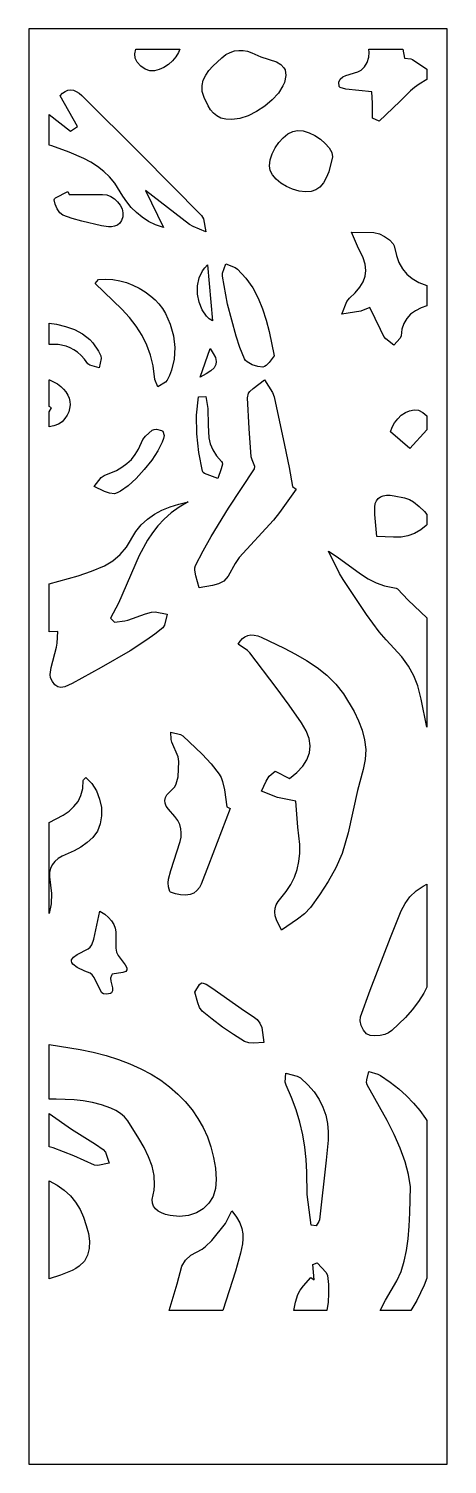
# Model space of a CAD drawing. Extents: x 0 to 408, y 0 to 1400.
import ezdxf

# ---------------------------------------------------------------- set-up
doc = ezdxf.new("R2010")
doc.units = 0
doc.layers.add('CUT', color=1, linetype='Continuous')
doc.layers.add('OUTLINE', color=7, linetype='Continuous')

msp = doc.modelspace()

# ---------------------------------------------------------------- linework, layer by layer
at = {"layer": 'CUT'}
for points in [[(122.54, 1359.04), (118, 1359.05), (113.53, 1360.6), (109.15, 1363.62), (105.62, 1367.45), (103.69, 1371.41), (103.42, 1375.62), (104.47, 1380), (147.15, 1380), (145.96, 1376.64), (143.44, 1372.45), (140.13, 1368.54), (136.19, 1365.07), (131.82, 1362.22), (127.21, 1360.15)], [(179.61, 1363.43), (188.4, 1371.71), (192.3, 1374.73), (196.35, 1376.92), (200.5, 1378.29), (204.73, 1378.91), (209.01, 1378.8), (213.32, 1378), (217.62, 1376.57), (226.42, 1372.57), (241.5, 1367.66), (245.69, 1365.25), (248.82, 1361.91), (249.85, 1359.78), (250.61, 1354.41), (249.33, 1347.68), (247.84, 1344.23), (243.4, 1337.3), (237.34, 1330.61), (230.1, 1324.47), (222.13, 1319.17), (213.85, 1315.01), (205.69, 1312.29), (198.08, 1311.3), (192.27, 1311.65), (187.39, 1312.92), (183.33, 1314.98), (179.96, 1317.71), (177.15, 1320.98), (174.79, 1324.67), (170.94, 1332.78), (169.14, 1338.9), (168.96, 1344.52), (170.16, 1349.71), (172.49, 1354.55), (175.72, 1359.1)], [(324.08, 1359.59), (327.42, 1362.73), (329.91, 1367.18), (331.44, 1372.16), (331.88, 1376.9), (331.51, 1380), (364.61, 1380), (366.19, 1371.25), (372.47, 1370.7), (374.25, 1370), (388, 1360.41), (388, 1350.43), (380.71, 1346), (376.04, 1342.69), (372.25, 1339.47), (361.84, 1328.92), (341.59, 1309.79), (335.15, 1312.77), (335.12, 1327.49), (334.59, 1338.28), (309.26, 1341.13), (303.54, 1342.57), (302.56, 1343.59), (302.42, 1347.71), (303.68, 1350.74), (306.06, 1352.91), (309.25, 1354.48), (320.67, 1358)], [(83.92, 1249.35), (78.87, 1255.53), (73.26, 1260.9), (67.16, 1265.6), (60.66, 1269.71), (53.81, 1273.34), (39.41, 1279.62), (22.52, 1285.7), (20, 1286.5), (20, 1316.47), (40.68, 1299.94), (47.42, 1304.77), (30.56, 1334.4), (33.04, 1337.03), (35.62, 1338.85), (38.27, 1339.92), (40.96, 1340.27), (43.67, 1339.91), (46.38, 1338.89), (49.05, 1337.23), (51.66, 1334.98), (109.6, 1277.24), (168.33, 1217.8), (170.3, 1214.56), (172.57, 1202.02), (160.43, 1207.04), (156.85, 1209.19), (113.74, 1242.11), (131.31, 1206.01), (123.68, 1208.72), (116.77, 1212.14), (110.54, 1216.17), (104.95, 1220.72), (99.96, 1225.69), (95.56, 1231.01), (91.69, 1236.57)], [(234.67, 1266.26), (235.43, 1272.14), (237.35, 1278.07), (240.22, 1283.81), (243.86, 1289.11), (248.06, 1293.72), (252.63, 1297.38), (257.38, 1299.84), (262.09, 1300.85), (267.51, 1300.36), (273.24, 1298.6), (278.97, 1295.81), (284.37, 1292.24), (289.12, 1288.12), (292.89, 1283.71), (295.36, 1279.25), (296.19, 1274.98), (292.45, 1260.46), (290.08, 1254.52), (287.25, 1249.56), (283.9, 1245.63), (279.93, 1242.82), (275.27, 1241.18), (269.84, 1240.78), (263.48, 1241.6), (257.2, 1243.39), (251.24, 1246.02), (245.84, 1249.32), (241.25, 1253.15), (237.69, 1257.35), (235.42, 1261.77)], [(51.71, 1212.16), (42.36, 1214.77), (33.38, 1218.02), (30.17, 1220.46), (27.61, 1224.34), (25.84, 1228.87), (24.96, 1233.28), (25.27, 1234.16), (26.26, 1235.1), (38.01, 1241.24), (39.36, 1238.23), (72.02, 1238.43), (76.03, 1237.87), (79.91, 1236.38), (83.49, 1234.1), (86.63, 1231.21), (89.16, 1227.85), (90.95, 1224.2), (91.83, 1220.41), (91.64, 1216.65), (90.45, 1212.98), (88.69, 1210.27), (86.43, 1208.43), (83.77, 1207.32), (80.8, 1206.83), (77.61, 1206.84), (70.9, 1207.87)], [(362.24, 1098.15), (356.05, 1091.28), (348.18, 1097.55), (346.31, 1099.94), (342.75, 1106.64), (332.61, 1128.26), (323.6, 1124.59), (305.29, 1121.56), (309.96, 1134.08), (312.58, 1137.3), (318.28, 1142.56), (322.72, 1147.82), (325.89, 1153.16), (327.81, 1158.64), (328.45, 1164.34), (327.82, 1170.32), (325.93, 1176.65), (320.49, 1187.93), (314.61, 1201.67), (336.46, 1201.11), (342.01, 1199.82), (346.89, 1197.43), (351.58, 1194.07), (355.22, 1190.18), (356.37, 1188.18), (358.44, 1178.68), (360.85, 1171.93), (364.2, 1165.97), (368.53, 1160.77), (373.86, 1156.32), (380.24, 1152.59), (388, 1149.5), (388, 1129.7), (382.51, 1127.72), (377.02, 1124.87), (372.29, 1121.47), (368.42, 1117.43), (365.51, 1112.66), (363.66, 1107.04), (362.99, 1100.48)], [(171.64, 1166.89), (174.27, 1169.57), (179.07, 1115.01), (176.02, 1117.16), (173.31, 1119.74), (168.96, 1125.99), (166.03, 1133.28), (164.58, 1141.18), (164.64, 1149.21), (166.24, 1156.92), (169.44, 1163.86)], [(201.18, 1167.2), (203.6, 1165.49), (211.76, 1156.63), (218.39, 1147.2), (223.72, 1137.23), (227.99, 1126.78), (231.43, 1115.89), (234.29, 1104.6), (239.19, 1080.98), (234.44, 1074.52), (231.53, 1071.46), (229.95, 1070.47), (228.29, 1070.03), (223.23, 1070.52), (217.74, 1072.33), (212.99, 1075.02), (211.27, 1076.57), (210.18, 1078.18), (205.81, 1089.05), (202.12, 1100.12), (193.71, 1131.53), (188.91, 1158.73), (189.02, 1161.69), (192.13, 1170.84)], [(138.03, 1111.82), (141.07, 1100.55), (142.35, 1089), (141.79, 1077.63), (139.33, 1066.89), (137.36, 1061.91), (134.9, 1057.26), (133.2, 1055.37), (125.84, 1050.89), (122.86, 1057.83), (121.21, 1071.08), (118.76, 1081.48), (115.16, 1091.38), (110.49, 1100.82), (104.83, 1109.81), (98.26, 1118.4), (90.86, 1126.62), (64.65, 1151.39), (68.04, 1155.51), (75.16, 1155.84), (82.08, 1155.39), (88.78, 1154.21), (95.28, 1152.36), (101.55, 1149.9), (107.6, 1146.87), (113.41, 1143.33), (118.98, 1139.33), (123.13, 1135.73), (126.9, 1131.66), (130.29, 1127.18), (133.28, 1122.34)], [(68.04, 1085.62), (70.29, 1080.97), (70.73, 1078.29), (68.8, 1069.17), (59.63, 1071.75), (57.74, 1073.23), (54.51, 1077.62), (51.14, 1081.35), (47.66, 1084.45), (44.07, 1086.96), (40.37, 1088.93), (36.57, 1090.39), (28.71, 1091.96), (20.54, 1091.99), (20, 1091.92), (20, 1112.68), (27.02, 1111.73), (35.98, 1109.68), (44.49, 1106.66), (52.37, 1102.47), (59.42, 1096.91), (62.58, 1093.57)], [(182.42, 1072.38), (180.7, 1069.38), (177.62, 1066.43), (173.11, 1063.38), (167.13, 1060.06), (176.78, 1088.17), (179.94, 1083.34), (181.98, 1079.2), (182.82, 1075.6)], [(39.36, 1039.61), (40.09, 1036.37), (40.27, 1033.06), (39.9, 1029.72), (38.94, 1026.37), (37.4, 1023.07), (35.25, 1019.83), (32.48, 1016.7), (28.91, 1014.37), (24.41, 1012.83), (20, 1011.69), (20, 1026.33), (22.29, 1030.26), (20, 1031.57), (20, 1057.67), (20.38, 1057.54), (28.11, 1053.61), (31.32, 1051.22), (34.06, 1048.59), (36.33, 1045.75), (38.1, 1042.75)], [(178.99, 857.04), (166, 854.75), (162.79, 866.34), (161.81, 871.86), (161.92, 874.36), (162.61, 876.61), (169.91, 890.85), (177.87, 904.85), (194.78, 932.57), (220.09, 970.83), (220.29, 973.21), (217.72, 979.44), (216.86, 982.6), (214.87, 1010.17), (213.31, 1040), (214.38, 1044.47), (215.57, 1046.23), (218.86, 1049.28), (229.78, 1057.65), (237.53, 1045.17), (239.16, 1040.85), (249.47, 994.02), (253.88, 972.17), (257.08, 953.6), (260.81, 951.06), (244.48, 928.09), (238.62, 920.76), (205.1, 884.28), (201.21, 878.48), (194.5, 866.27), (190.03, 861.25), (185.08, 858.59)], [(179.36, 989.21), (182.95, 983.49), (188.07, 977.96), (188.7, 976.81), (188.76, 975.18), (187.71, 970.9), (184.38, 961.31), (171.43, 966.3), (170.15, 967.28), (169.5, 968.36), (165.69, 986.57), (163.76, 1004.78), (163.67, 1022.96), (165.4, 1041.1), (172.5, 1041.33), (174.6, 1029.75), (174.9, 1013.41), (175.68, 1001.1), (177.02, 995.09)], [(388, 1008.78), (371.66, 990.62), (352.73, 1006.88), (354.28, 1011.44), (356.64, 1015.75), (359.66, 1019.66), (363.21, 1023.02), (367.14, 1025.68), (371.31, 1027.5), (375.58, 1028.3), (379.82, 1027.96), (384.3, 1025.73), (388, 1022.61)], [(73.93, 948.84), (63.83, 953.61), (70.69, 962.41), (73.53, 964.18), (85.5, 969.3), (90.84, 972.4), (95.7, 975.95), (100.04, 980), (103.82, 984.61), (106.99, 989.83), (111.33, 999.27), (113.94, 1002.58), (117.05, 1005.65), (120.33, 1008.47), (122.12, 1009.2), (124.58, 1009.34), (129.58, 1008.33), (130.63, 1007.38), (131.99, 1003.44), (131.44, 1000.36), (130.19, 996.78), (125.94, 988.48), (119.85, 979.31), (112.56, 970.03), (104.67, 961.37), (96.8, 954.09), (89.55, 948.91), (86.35, 947.33), (83.52, 946.55), (78.88, 946.97)], [(81.88, 881.05), (89.1, 887.25), (95.26, 894.39), (104.46, 909.65), (109.73, 916.17), (115.75, 921.72), (122.46, 926.42), (129.82, 930.36), (137.78, 933.66), (146.28, 936.41), (155.28, 938.73), (146.56, 933.53), (138.84, 927.84), (132.02, 921.72), (125.99, 915.22), (120.66, 908.38), (115.92, 901.25), (107.82, 886.33), (87.65, 839.87), (79.75, 825.18), (83.64, 821.14), (93.56, 822.56), (96.74, 823.34), (113.83, 829.52), (119.71, 831.08), (123.31, 831.25), (135.07, 828.93), (132.47, 818.27), (130.59, 815.69), (123.03, 809.67), (115.21, 803.93), (98.91, 793.32), (70.72, 776.94), (42.38, 761.32), (35.15, 758.32), (31.44, 757.68), (28.29, 758.16), (25.52, 760.19), (23.07, 763.41), (21.38, 767.05), (20.88, 770.35), (21.95, 777.09), (27.2, 797.03), (27.75, 800.77), (28.26, 812.25), (20, 811.97), (20, 858.79), (48.09, 866.57), (61.32, 870.87), (73.96, 876.21)], [(376.16, 907.8), (369.68, 905.35), (363, 904.22), (355.65, 904.17), (339.38, 904.88), (337.39, 926.36), (337.35, 933.49), (337.84, 936.83), (338.94, 939.61), (340.62, 941.83), (342.84, 943.5), (345.55, 944.61), (348.71, 945.17), (352.27, 945.17), (356.19, 944.61), (366.34, 942.4), (371.1, 940.78), (375.18, 938.49), (380.63, 934.09), (385.96, 929.03), (388, 926.4), (388, 916.33), (387.45, 915.49), (382.36, 911.26)], [(348.36, 803.96), (341.7, 811.96), (329.4, 828.63), (306.52, 862.76), (302.94, 868.62), (292.22, 890.59), (300.61, 885.02), (323.3, 868.41), (330.77, 863.65), (338.56, 859.64), (346.92, 856.62), (358.02, 854.53), (359.54, 853.83), (369.95, 842.72), (388, 825.32), (388, 718.73), (382.53, 746.2), (379.24, 759.03), (375.54, 768.98), (370.3, 778.35), (363.6, 787.37)], [(219.88, 808.71), (223.25, 807.97), (226.72, 806.6), (249.07, 795.77), (260.14, 790.03), (270.88, 783.84), (281.11, 777.04), (290.61, 769.46), (299.21, 760.93), (306.7, 751.3), (317.25, 733.99), (321.6, 725.07), (325.07, 715.96), (327.44, 706.65), (328.52, 697.14), (328.09, 687.43), (325.97, 677.5), (320.62, 657.03), (311.41, 615.75), (305.42, 595.68), (299.44, 581.7), (291.96, 568.3), (283.5, 555.39), (274.57, 542.89), (268.97, 536.92), (262.02, 531.64), (246.3, 520.92), (241.51, 530.81), (240.27, 535), (239.8, 538.81), (240.09, 542.33), (241.16, 545.65), (243.01, 548.87), (251.01, 558.51), (255.47, 565.34), (259.01, 572.53), (261.64, 580.06), (263.38, 587.92), (264.23, 596.09), (264.22, 604.54), (262.39, 621.21), (260.53, 646.63), (242.44, 650.41), (226.99, 656.35), (231.31, 666.3), (234.41, 671.2), (240.08, 675.92), (254.05, 668.93), (261.37, 674.78), (267.09, 680.83), (271.17, 687.12), (273.58, 693.67), (274.29, 700.51), (273.28, 707.66), (270.53, 715.14), (266.01, 722.98), (253.82, 740.44), (241.19, 757.59), (215.5, 791.35), (213.31, 793.56), (204.07, 799.7), (206, 802.8), (208.26, 805.26), (210.82, 807.08), (213.63, 808.27), (216.67, 808.81)], [(188.94, 665.87), (190.78, 657.82), (193.27, 641.16), (196.28, 639.55), (175.34, 584.14), (168.13, 565.88), (166.38, 562.62), (163.89, 559.57), (160.86, 557.12), (157.51, 555.67), (152.93, 555.11), (147.97, 555.37), (142.97, 556.33), (138.26, 557.85), (137.56, 558.47), (136.15, 563.1), (135.9, 567.16), (136.27, 570.77), (138.38, 578.94), (147.64, 607.32), (148.49, 611.55), (148.75, 615.71), (148.35, 619.8), (147.23, 623.86), (145.33, 627.88), (142.58, 631.88), (136.11, 638.94), (134.1, 641.85), (132.93, 644.66), (132.62, 647.41), (133.19, 650.13), (134.64, 652.88), (142.32, 660.8), (143.83, 663.55), (145.61, 670.28), (146.34, 685.22), (145.56, 689.89), (139.36, 704.36), (138.83, 706.71), (138.41, 713.98), (147.83, 711.84), (150.14, 710.44), (168.94, 692.48), (177.76, 683.09), (185.48, 673.14), (187.47, 669.63)], [(22.16, 556.74), (21.91, 546.43), (20, 537), (20, 625.79), (33.64, 632.9), (39.29, 636.85), (44.13, 641.33), (48.06, 646.44), (50.94, 652.31), (52.67, 659.04), (53.14, 666.76), (53.42, 667.56), (55.83, 669.84), (61.56, 663.79), (66.01, 656.65), (69.13, 648.78), (70.84, 640.54), (71.09, 632.3), (69.8, 624.44), (66.93, 617.3), (62.42, 611.27), (56.99, 606.36), (50.92, 601.95), (44.38, 598.17), (32.71, 593.1), (28.71, 590.67), (25.48, 587.86), (23.01, 584.68), (21.31, 581.12), (20.37, 577.15), (20.19, 572.78)], [(329.4, 419.63), (326.42, 423.24), (324.19, 427.79), (323.07, 432.46), (323.4, 436.4), (332.81, 462.24), (352.61, 513.85), (363.04, 539.6), (366.79, 546.91), (371.66, 553.43), (377.55, 559.12), (384.41, 563.94), (388, 565.75), (388, 465.15), (385.13, 459.53), (379.85, 451.29), (373.92, 443.35), (367.27, 435.73), (353.92, 423.02), (350.68, 420.69), (347.06, 419.08), (342.52, 418.13), (337.42, 417.75), (332.73, 418.17)], [(69.31, 539.5), (74.07, 536.39), (77.86, 533.19), (80.77, 529.9), (82.87, 526.5), (84.27, 522.98), (85.06, 519.34), (84.81, 503.42), (85.43, 499.44), (87.07, 496.08), (93.94, 486.96), (95.52, 484.1), (95.74, 482.07), (94.52, 480.66), (91.77, 479.63), (81.39, 477.86), (80.53, 476.73), (79.75, 474.23), (80.03, 471.18), (81.57, 464.67), (81.71, 461.84), (80.7, 459.71), (79.58, 459.01), (75.78, 458.53), (72.96, 458.83), (71.35, 459.8), (69.84, 461.94), (63.67, 474.85), (61.82, 477.35), (59.75, 478.83), (54.63, 480.92), (47.15, 484.63), (42.94, 487.84), (41.92, 489.3), (41.54, 490.7), (41.75, 492.03), (43.72, 494.61), (47.38, 497.17), (58.02, 502.76), (59.96, 504.28), (61.44, 506.45), (63.41, 512.18)], [(178.77, 434.03), (169, 442.02), (166.38, 445.54), (164.74, 450.1), (161.99, 460.45), (166.35, 467.84), (168.35, 469.41), (170.17, 469.3), (172.81, 468.11), (178.38, 464.6), (210.2, 442.19), (218.74, 436.6), (222.59, 433.62), (225.4, 430.27), (227.21, 425.85), (229.19, 411.38), (219.16, 410.81), (214.43, 410.93), (210.46, 412.22), (199.58, 419.11), (188.99, 426.39)], [(164.94, 337.38), (169.96, 328.52), (174.17, 319.21), (177.58, 309.46), (180.17, 299.29), (181.91, 288.7), (182.79, 277.71), (182.18, 268.97), (179.74, 261.22), (175.68, 254.57), (170.18, 249.18), (163.45, 245.16), (155.67, 242.65), (147.05, 241.76), (137.79, 242.63), (133.28, 243.68), (129.36, 245.09), (126.08, 246.88), (123.49, 249.06), (121.65, 251.68), (120.61, 254.76), (120.42, 258.33), (122.21, 267.28), (122.73, 272.08), (122.32, 281.52), (120.24, 290.77), (116.83, 299.85), (112.42, 308.78), (107.36, 317.6), (96.56, 335.05), (93.52, 338.78), (89.42, 342.19), (84.76, 345.11), (80.04, 347.35), (71.01, 350.54), (62.05, 352.86), (53.15, 354.45), (44.31, 355.45), (26.79, 356.21), (20, 356.22), (20, 409.45), (50.11, 404.59), (62.83, 401.9), (75.51, 398.62), (87.37, 394.87), (98.63, 390.57), (109.28, 385.73), (119.3, 380.35), (128.66, 374.45), (137.35, 368.03), (145.34, 361.1), (152.62, 353.68), (159.16, 345.77)], [(278.12, 363.09), (283.03, 355.8), (286.82, 348.24), (289.53, 340.46), (291.23, 332.49), (291.96, 324.37), (291.77, 316.12), (290.04, 296.61), (283.37, 238.49), (282.92, 236.88), (280.26, 232.41), (275.47, 233.16), (271.4, 262.98), (271.14, 284.92), (270.49, 297.1), (269.13, 309.26), (267.04, 321.4), (264.19, 333.53), (260.55, 345.63), (256.11, 357.73), (250.84, 369.81), (250.1, 372.54), (250.5, 381.36), (261.76, 378.48), (264.77, 376.77), (272.05, 370.1)], [(371, 232.15), (371.66, 245.24), (372.07, 270.58), (370.28, 282.54), (366.9, 295.12), (362.17, 308.2), (356.3, 321.66), (349.53, 335.39), (330.03, 370.07), (329.41, 372.31), (329.48, 375.07), (331.54, 383.2), (340.29, 380.43), (342.92, 379.09), (352.18, 372.79), (360.63, 366.2), (368.28, 359.35), (375.15, 352.24), (381.27, 344.91), (386.65, 337.37), (388, 335.13), (388, 181.57), (385.32, 174.63), (378.2, 159.76), (372.49, 150), (342.53, 150), (347.71, 160.06), (358.88, 178.83), (362.94, 188.16), (366.05, 198.08), (368.34, 208.65), (369.94, 219.98)], [(64.08, 291.82), (43.92, 300.8), (23.75, 308.46), (20, 309.68), (20, 342.01), (41.83, 326.79), (65.12, 312.34), (72.58, 307.09), (74.68, 304.53), (78.33, 293.64), (67.22, 291.24)], [(58.14, 225.18), (59.17, 217.67), (59.01, 210.59), (57.45, 204.06), (54.28, 198.19), (49.28, 193.11), (46.03, 190.89), (42.25, 188.91), (31.12, 184.33), (20, 180.72), (20, 276.31), (27.72, 272.19), (34.57, 267.33), (40.58, 261.75), (45.73, 255.48), (50.01, 248.56), (53.41, 241.02), (56.15, 233)], [(158.13, 203.83), (169.07, 209.86), (172.48, 212.34), (178.59, 218.34), (191.83, 234.8), (197.99, 247.18), (202.48, 241.16), (205.63, 235.43), (207.62, 229.98), (208.61, 224.77), (208.81, 219.77), (208.38, 214.97), (206.4, 205.8), (201.52, 188.49), (189.35, 150), (136.8, 150), (144.78, 175.89), (149.37, 193.05), (152.91, 198.99)], [(267.9, 174.08), (274.95, 182.08), (278.33, 179.73), (276.91, 194.84), (281.22, 196.61), (289.97, 187.13), (291.25, 184.11), (292.1, 175.25), (292.38, 166.57), (291.94, 158.15), (290.61, 150), (258.32, 150), (259.97, 158.05), (262.33, 165.43), (264.69, 169.95)]]:
    msp.add_lwpolyline(points, close=True, dxfattribs=at)
at = {"layer": 'OUTLINE'}
msp.add_lwpolyline([(0, 0), (408, 0), (408, 1400), (0, 1400)], close=True, dxfattribs=at)

doc.saveas('drawing.dxf')
